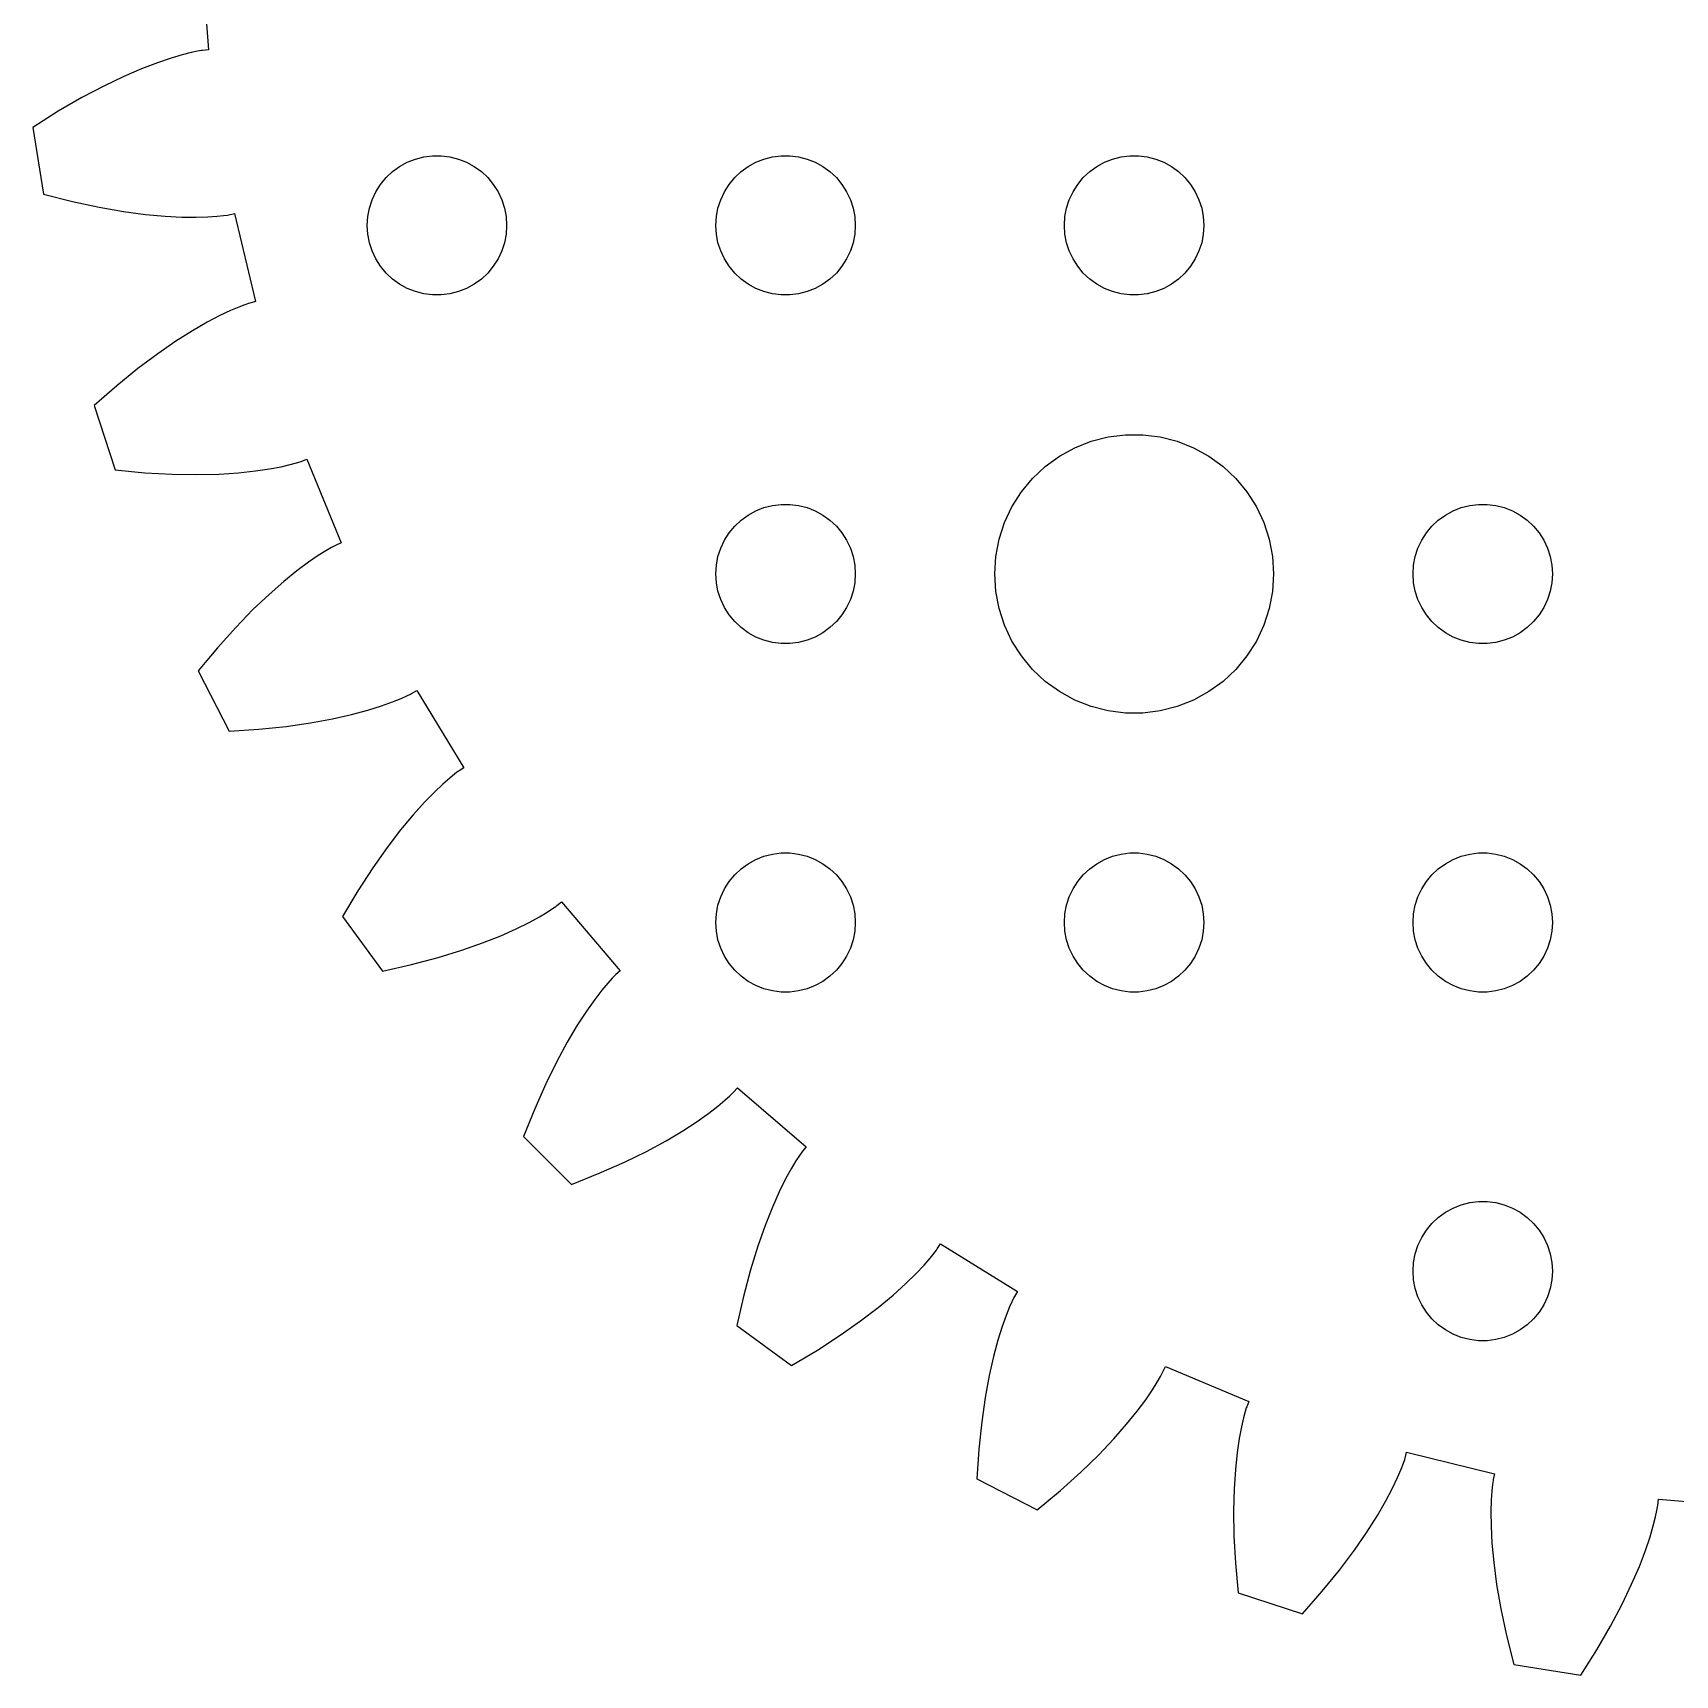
# Model space of a CAD drawing. Header units: metres. Extents: x -39 to 39, y 71 to 259.
# Drawn here: x -38.69 to -3.36, y 181.31 to 216.64 of the extents above; entities that cross this region are included whole.
import ezdxf

# ---------------------------------------------------------------- set-up
doc = ezdxf.new("R2010")
doc.units = ezdxf.units.M

msp = doc.modelspace()

# ---------------------------------------------------------------- linework, layer by layer
for p, q in [((-35.063, 218.216), (-34.9168, 216.276)), ((-35.0676, 216.26), (-35.1505, 216.246)), ((-35.0398, 216.263), (-35.0676, 216.26)), ((-34.9168, 216.276), (-35.0398, 216.263)), ((-36.0118, 215.999), (-36.352, 215.868)), ((-35.7198, 216.098), (-36.0118, 215.999)), ((-35.4778, 216.169), (-35.7198, 216.098)), ((-35.2876, 216.217), (-35.4778, 216.169)), ((-35.1505, 216.246), (-35.2876, 216.217)), ((-36.7382, 215.702), (-37.1682, 215.497)), ((-36.352, 215.868), (-36.7382, 215.702)), ((-37.6391, 215.249), (-38.1483, 214.953)), ((-37.1682, 215.497), (-37.6391, 215.249)), ((-38.1483, 214.953), (-38.6926, 214.608)), ((-38.6926, 214.608), (-38.465, 213.171)), ((-30.8037, 213.766), (-30.6387, 213.857)), ((-30.6387, 213.857), (-30.4635, 213.927)), ((-30.4635, 213.927), (-30.2811, 213.973)), ((-30.2811, 213.973), (-30.0942, 213.997)), ((-30.0942, 213.997), (-29.9058, 213.997)), ((-29.9058, 213.997), (-29.7189, 213.973)), ((-29.7189, 213.973), (-29.5365, 213.927)), ((-29.5365, 213.927), (-29.3613, 213.857)), ((-29.3613, 213.857), (-29.1963, 213.766)), ((-23.3037, 213.766), (-23.1387, 213.857)), ((-23.1387, 213.857), (-22.9635, 213.927)), ((-22.9635, 213.927), (-22.7811, 213.973)), ((-22.7811, 213.973), (-22.5942, 213.997)), ((-22.5942, 213.997), (-22.4058, 213.997)), ((-22.4058, 213.997), (-22.2189, 213.973)), ((-22.2189, 213.973), (-22.0365, 213.927)), ((-22.0365, 213.927), (-21.8613, 213.857)), ((-21.8613, 213.857), (-21.6963, 213.766)), ((-15.8037, 213.766), (-15.6387, 213.857)), ((-15.6387, 213.857), (-15.4635, 213.927)), ((-15.4635, 213.927), (-15.2811, 213.973)), ((-15.2811, 213.973), (-15.0942, 213.997)), ((-15.0942, 213.997), (-14.9058, 213.997)), ((-14.9058, 213.997), (-14.7189, 213.973)), ((-14.7189, 213.973), (-14.5365, 213.927)), ((-14.5365, 213.927), (-14.3613, 213.857)), ((-14.3613, 213.857), (-14.1963, 213.766)), ((-31.2135, 213.382), (-31.0934, 213.527)), ((-31.0934, 213.527), (-30.9561, 213.656)), ((-30.9561, 213.656), (-30.8037, 213.766)), ((-29.1963, 213.766), (-29.0439, 213.656)), ((-29.0439, 213.656), (-28.9065, 213.527)), ((-28.9065, 213.527), (-28.7865, 213.382)), ((-23.7135, 213.382), (-23.5934, 213.527)), ((-23.5934, 213.527), (-23.4561, 213.656)), ((-23.4561, 213.656), (-23.3037, 213.766)), ((-21.6963, 213.766), (-21.5439, 213.656)), ((-21.5439, 213.656), (-21.4065, 213.527)), ((-21.4065, 213.527), (-21.2865, 213.382)), ((-16.2135, 213.382), (-16.0934, 213.527)), ((-16.0934, 213.527), (-15.9561, 213.656)), ((-15.9561, 213.656), (-15.8037, 213.766)), ((-14.1963, 213.766), (-14.0439, 213.656)), ((-14.0439, 213.656), (-13.9065, 213.527)), ((-13.9065, 213.527), (-13.7865, 213.382)), ((-38.465, 213.171), (-37.8407, 213.011)), ((-31.3947, 213.052), (-31.3145, 213.223)), ((-31.3145, 213.223), (-31.2135, 213.382)), ((-28.7865, 213.382), (-28.6855, 213.223)), ((-28.6855, 213.223), (-28.6053, 213.052)), ((-23.8947, 213.052), (-23.8145, 213.223)), ((-23.8145, 213.223), (-23.7135, 213.382)), ((-21.2865, 213.382), (-21.1855, 213.223)), ((-21.1855, 213.223), (-21.1053, 213.052)), ((-16.3947, 213.052), (-16.3145, 213.223)), ((-16.3145, 213.223), (-16.2135, 213.382)), ((-13.7865, 213.382), (-13.6855, 213.223)), ((-13.6855, 213.223), (-13.6053, 213.052)), ((-37.8407, 213.011), (-37.2652, 212.888)), ((-37.2652, 212.888), (-36.7405, 212.797)), ((-36.7405, 212.797), (-36.2682, 212.735)), ((-36.2682, 212.735), (-35.8496, 212.696)), ((-34.5903, 212.709), (-34.5071, 212.721)), ((-34.5071, 212.721), (-34.4795, 212.726)), ((-34.4795, 212.726), (-34.3522, 212.753)), ((-34.3522, 212.753), (-33.9045, 210.86)), ((-31.4882, 212.688), (-31.4529, 212.873)), ((-31.4529, 212.873), (-31.3947, 213.052)), ((-28.6053, 213.052), (-28.5471, 212.873)), ((-28.5471, 212.873), (-28.5118, 212.688)), ((-23.9882, 212.688), (-23.9529, 212.873)), ((-23.9529, 212.873), (-23.8947, 213.052)), ((-21.1053, 213.052), (-21.0471, 212.873)), ((-21.0471, 212.873), (-21.0118, 212.688)), ((-16.4882, 212.688), (-16.4529, 212.873)), ((-16.4529, 212.873), (-16.3947, 213.052)), ((-13.6053, 213.052), (-13.5471, 212.873)), ((-13.5471, 212.873), (-13.5118, 212.688)), ((-35.8496, 212.696), (-35.4857, 212.677)), ((-35.4857, 212.677), (-35.1774, 212.673)), ((-35.1774, 212.673), (-34.9253, 212.68)), ((-34.9253, 212.68), (-34.7296, 212.694)), ((-34.7296, 212.694), (-34.5903, 212.709)), ((-31.5, 212.5), (-31.4882, 212.688)), ((-31.4882, 212.312), (-31.5, 212.5)), ((-28.5118, 212.688), (-28.5, 212.5)), ((-28.5, 212.5), (-28.5118, 212.312)), ((-24, 212.5), (-23.9882, 212.688)), ((-23.9882, 212.312), (-24, 212.5)), ((-21.0118, 212.688), (-21, 212.5)), ((-21, 212.5), (-21.0118, 212.312)), ((-16.5, 212.5), (-16.4882, 212.688)), ((-16.4882, 212.312), (-16.5, 212.5)), ((-13.5118, 212.688), (-13.5, 212.5)), ((-13.5, 212.5), (-13.5118, 212.312)), ((-31.4529, 212.127), (-31.4882, 212.312)), ((-31.3947, 211.948), (-31.4529, 212.127)), ((-28.5471, 212.127), (-28.6053, 211.948)), ((-28.5118, 212.312), (-28.5471, 212.127)), ((-23.9529, 212.127), (-23.9882, 212.312)), ((-23.8947, 211.948), (-23.9529, 212.127)), ((-21.0471, 212.127), (-21.1053, 211.948)), ((-21.0118, 212.312), (-21.0471, 212.127)), ((-16.4529, 212.127), (-16.4882, 212.312)), ((-16.3947, 211.948), (-16.4529, 212.127)), ((-13.5471, 212.127), (-13.6053, 211.948)), ((-13.5118, 212.312), (-13.5471, 212.127)), ((-31.3145, 211.777), (-31.3947, 211.948)), ((-31.2135, 211.618), (-31.3145, 211.777)), ((-28.6855, 211.777), (-28.7865, 211.618)), ((-28.6053, 211.948), (-28.6855, 211.777)), ((-23.8145, 211.777), (-23.8947, 211.948)), ((-23.7135, 211.618), (-23.8145, 211.777)), ((-21.1855, 211.777), (-21.2865, 211.618)), ((-21.1053, 211.948), (-21.1855, 211.777)), ((-16.3145, 211.777), (-16.3947, 211.948)), ((-16.2135, 211.618), (-16.3145, 211.777)), ((-13.6855, 211.777), (-13.7865, 211.618)), ((-13.6053, 211.948), (-13.6855, 211.777)), ((-31.0934, 211.473), (-31.2135, 211.618)), ((-30.9561, 211.344), (-31.0934, 211.473)), ((-30.8037, 211.234), (-30.9561, 211.344)), ((-29.0439, 211.344), (-29.1963, 211.234)), ((-28.9065, 211.473), (-29.0439, 211.344)), ((-28.7865, 211.618), (-28.9065, 211.473)), ((-23.5934, 211.473), (-23.7135, 211.618)), ((-23.4561, 211.344), (-23.5934, 211.473)), ((-23.3037, 211.234), (-23.4561, 211.344)), ((-21.5439, 211.344), (-21.6963, 211.234)), ((-21.4065, 211.473), (-21.5439, 211.344)), ((-21.2865, 211.618), (-21.4065, 211.473)), ((-16.0934, 211.473), (-16.2135, 211.618)), ((-15.9561, 211.344), (-16.0934, 211.473)), ((-15.8037, 211.234), (-15.9561, 211.344)), ((-14.0439, 211.344), (-14.1963, 211.234)), ((-13.9065, 211.473), (-14.0439, 211.344)), ((-13.7865, 211.618), (-13.9065, 211.473)), ((-30.6387, 211.143), (-30.8037, 211.234)), ((-30.4635, 211.073), (-30.6387, 211.143)), ((-30.2811, 211.027), (-30.4635, 211.073)), ((-30.0942, 211.003), (-30.2811, 211.027)), ((-29.9058, 211.003), (-30.0942, 211.003)), ((-29.7189, 211.027), (-29.9058, 211.003)), ((-29.5365, 211.073), (-29.7189, 211.027)), ((-29.3613, 211.143), (-29.5365, 211.073)), ((-29.1963, 211.234), (-29.3613, 211.143)), ((-23.1387, 211.143), (-23.3037, 211.234)), ((-22.9635, 211.073), (-23.1387, 211.143)), ((-22.7811, 211.027), (-22.9635, 211.073)), ((-22.5942, 211.003), (-22.7811, 211.027)), ((-22.4058, 211.003), (-22.5942, 211.003)), ((-22.2189, 211.027), (-22.4058, 211.003)), ((-22.0365, 211.073), (-22.2189, 211.027)), ((-21.8613, 211.143), (-22.0365, 211.073)), ((-21.6963, 211.234), (-21.8613, 211.143)), ((-15.6387, 211.143), (-15.8037, 211.234)), ((-15.4635, 211.073), (-15.6387, 211.143)), ((-15.2811, 211.027), (-15.4635, 211.073)), ((-15.0942, 211.003), (-15.2811, 211.027)), ((-14.9058, 211.003), (-15.0942, 211.003)), ((-14.7189, 211.027), (-14.9058, 211.003)), ((-14.5365, 211.073), (-14.7189, 211.027)), ((-14.3613, 211.143), (-14.5365, 211.073)), ((-14.1963, 211.234), (-14.3613, 211.143)), ((-34.4417, 210.666), (-34.6695, 210.558)), ((-34.2613, 210.743), (-34.4417, 210.666)), ((-34.1304, 210.793), (-34.2613, 210.743)), ((-34.0507, 210.82), (-34.1304, 210.793)), ((-34.0238, 210.828), (-34.0507, 210.82)), ((-33.9045, 210.86), (-34.0238, 210.828)), ((-34.9425, 210.415), (-35.2581, 210.232)), ((-34.6695, 210.558), (-34.9425, 210.415)), ((-35.6136, 210.008), (-36.0061, 209.738)), ((-35.2581, 210.232), (-35.6136, 210.008)), ((-36.0061, 209.738), (-36.4324, 209.419)), ((-36.4324, 209.419), (-36.8892, 209.048)), ((-36.8892, 209.048), (-37.3728, 208.622)), ((-37.3728, 208.622), (-36.9232, 207.238)), ((-16.2773, 207.714), (-15.927, 207.853)), ((-15.927, 207.853), (-15.5621, 207.947)), ((-15.5621, 207.947), (-15.1884, 207.994)), ((-15.1884, 207.994), (-14.8116, 207.994)), ((-14.8116, 207.994), (-14.4379, 207.947)), ((-14.4379, 207.947), (-14.0729, 207.853)), ((-14.0729, 207.853), (-13.7227, 207.714)), ((-32.9435, 207.412), (-32.9171, 207.422)), ((-32.9171, 207.422), (-32.7955, 207.468)), ((-32.7955, 207.468), (-32.0573, 205.669)), ((-16.9123, 207.312), (-16.6075, 207.533)), ((-16.6075, 207.533), (-16.2773, 207.714)), ((-13.7227, 207.714), (-13.3925, 207.533)), ((-13.3925, 207.533), (-13.0877, 207.312)), ((-36.9232, 207.238), (-36.2815, 207.178)), ((-36.2815, 207.178), (-35.6938, 207.146)), ((-35.6938, 207.146), (-35.1614, 207.138)), ((-35.1614, 207.138), (-34.6851, 207.15)), ((-34.6851, 207.15), (-34.2656, 207.178)), ((-34.2656, 207.178), (-33.9033, 207.216)), ((-33.9033, 207.216), (-33.5982, 207.261)), ((-33.5982, 207.261), (-33.3503, 207.307)), ((-33.3503, 207.307), (-33.159, 207.351)), ((-33.159, 207.351), (-33.0238, 207.387)), ((-33.0238, 207.387), (-32.9435, 207.412)), ((-17.1869, 207.054), (-16.9123, 207.312)), ((-13.0877, 207.312), (-12.8131, 207.054)), ((-17.6289, 206.445), (-17.427, 206.763)), ((-17.427, 206.763), (-17.1869, 207.054)), ((-12.8131, 207.054), (-12.5729, 206.763)), ((-12.5729, 206.763), (-12.3711, 206.445)), ((-23.3037, 206.266), (-23.1387, 206.357)), ((-23.1387, 206.357), (-22.9635, 206.427)), ((-22.9635, 206.427), (-22.7811, 206.473)), ((-22.7811, 206.473), (-22.5942, 206.497)), ((-22.5942, 206.497), (-22.4058, 206.497)), ((-22.4058, 206.497), (-22.2189, 206.473)), ((-22.2189, 206.473), (-22.0365, 206.427)), ((-22.0365, 206.427), (-21.8613, 206.357)), ((-21.8613, 206.357), (-21.6963, 206.266)), ((-17.7893, 206.104), (-17.6289, 206.445)), ((-12.3711, 206.445), (-12.2107, 206.104)), ((-8.30373, 206.266), (-8.13866, 206.357)), ((-8.13866, 206.357), (-7.96352, 206.427)), ((-7.96352, 206.427), (-7.78107, 206.473)), ((-7.78107, 206.473), (-7.59418, 206.497)), ((-7.59418, 206.497), (-7.40581, 206.497)), ((-7.40581, 206.497), (-7.21892, 206.473)), ((-7.21892, 206.473), (-7.03647, 206.427)), ((-7.03647, 206.427), (-6.86133, 206.357)), ((-6.86133, 206.357), (-6.69626, 206.266)), ((-23.7135, 205.882), (-23.5934, 206.027)), ((-23.5934, 206.027), (-23.4561, 206.156)), ((-23.4561, 206.156), (-23.3037, 206.266)), ((-21.6963, 206.266), (-21.5439, 206.156)), ((-21.5439, 206.156), (-21.4065, 206.027)), ((-21.4065, 206.027), (-21.2865, 205.882)), ((-17.9057, 205.746), (-17.7893, 206.104)), ((-12.2107, 206.104), (-12.0942, 205.746)), ((-8.71352, 205.882), (-8.59344, 206.027)), ((-8.59344, 206.027), (-8.45613, 206.156)), ((-8.45613, 206.156), (-8.30373, 206.266)), ((-6.69626, 206.266), (-6.54385, 206.156)), ((-6.54385, 206.156), (-6.40654, 206.027)), ((-6.40654, 206.027), (-6.28647, 205.882)), ((-32.0573, 205.669), (-32.1701, 205.618)), ((-23.8947, 205.552), (-23.8145, 205.723)), ((-23.8145, 205.723), (-23.7135, 205.882)), ((-21.2865, 205.882), (-21.1855, 205.723)), ((-21.1855, 205.723), (-21.1053, 205.552)), ((-17.9763, 205.376), (-17.9057, 205.746)), ((-12.0942, 205.746), (-12.0237, 205.376)), ((-8.89465, 205.552), (-8.81445, 205.723)), ((-8.81445, 205.723), (-8.71352, 205.882)), ((-6.28647, 205.882), (-6.18553, 205.723)), ((-6.18553, 205.723), (-6.10533, 205.552)), ((-32.5575, 205.393), (-32.7656, 205.251)), ((-32.3914, 205.497), (-32.5575, 205.393)), ((-32.2699, 205.567), (-32.3914, 205.497)), ((-32.1954, 205.606), (-32.2699, 205.567)), ((-32.1701, 205.618), (-32.1954, 205.606)), ((-23.9882, 205.188), (-23.9529, 205.373)), ((-23.9529, 205.373), (-23.8947, 205.552)), ((-21.1053, 205.552), (-21.0471, 205.373)), ((-21.0471, 205.373), (-21.0118, 205.188)), ((-18, 205), (-17.9763, 205.376)), ((-12.0237, 205.376), (-12, 205)), ((-8.98816, 205.188), (-8.95287, 205.373)), ((-8.95287, 205.373), (-8.89465, 205.552)), ((-6.10533, 205.552), (-6.04712, 205.373)), ((-6.04712, 205.373), (-6.01183, 205.188)), ((-33.0128, 205.066), (-33.2961, 204.837)), ((-32.7656, 205.251), (-33.0128, 205.066)), ((-24, 205), (-23.9882, 205.188)), ((-23.9882, 204.812), (-24, 205)), ((-21.0118, 205.188), (-21, 205)), ((-21, 205), (-21.0118, 204.812)), ((-17.9763, 204.624), (-18, 205)), ((-12, 205), (-12.0237, 204.624)), ((-9, 205), (-8.98816, 205.188)), ((-8.98816, 204.812), (-9, 205)), ((-6.01183, 205.188), (-6, 205)), ((-6, 205), (-6.01183, 204.812)), ((-33.2961, 204.837), (-33.6121, 204.56)), ((-23.9529, 204.627), (-23.9882, 204.812)), ((-23.8947, 204.448), (-23.9529, 204.627)), ((-21.0471, 204.627), (-21.1053, 204.448)), ((-21.0118, 204.812), (-21.0471, 204.627)), ((-17.9057, 204.254), (-17.9763, 204.624)), ((-12.0237, 204.624), (-12.0942, 204.254)), ((-8.95287, 204.627), (-8.98816, 204.812)), ((-8.89465, 204.448), (-8.95287, 204.627)), ((-6.04712, 204.627), (-6.10533, 204.448)), ((-6.01183, 204.812), (-6.04712, 204.627)), ((-33.6121, 204.56), (-33.9575, 204.232)), ((-23.8145, 204.277), (-23.8947, 204.448)), ((-23.7135, 204.118), (-23.8145, 204.277)), ((-21.1855, 204.277), (-21.2865, 204.118)), ((-21.1053, 204.448), (-21.1855, 204.277)), ((-17.7893, 203.896), (-17.9057, 204.254)), ((-12.0942, 204.254), (-12.2107, 203.896)), ((-8.81445, 204.277), (-8.89465, 204.448)), ((-8.71352, 204.118), (-8.81445, 204.277)), ((-6.18553, 204.277), (-6.28647, 204.118)), ((-6.10533, 204.448), (-6.18553, 204.277)), ((-33.9575, 204.232), (-34.3286, 203.85)), ((-23.5934, 203.973), (-23.7135, 204.118)), ((-23.4561, 203.844), (-23.5934, 203.973)), ((-21.4065, 203.973), (-21.5439, 203.844)), ((-21.2865, 204.118), (-21.4065, 203.973)), ((-17.6289, 203.555), (-17.7893, 203.896)), ((-12.2107, 203.896), (-12.3711, 203.555)), ((-8.59344, 203.973), (-8.71352, 204.118)), ((-8.45613, 203.844), (-8.59344, 203.973)), ((-6.40654, 203.973), (-6.54385, 203.844)), ((-6.28647, 204.118), (-6.40654, 203.973)), ((-34.3286, 203.85), (-34.7217, 203.412)), ((-23.3037, 203.734), (-23.4561, 203.844)), ((-23.1387, 203.643), (-23.3037, 203.734)), ((-22.9635, 203.573), (-23.1387, 203.643)), ((-22.7811, 203.527), (-22.9635, 203.573)), ((-22.5942, 203.503), (-22.7811, 203.527)), ((-22.2189, 203.527), (-22.4058, 203.503)), ((-22.0365, 203.573), (-22.2189, 203.527)), ((-21.8613, 203.643), (-22.0365, 203.573)), ((-21.6963, 203.734), (-21.8613, 203.643)), ((-21.5439, 203.844), (-21.6963, 203.734)), ((-17.427, 203.237), (-17.6289, 203.555)), ((-12.3711, 203.555), (-12.5729, 203.237)), ((-8.30373, 203.734), (-8.45613, 203.844)), ((-8.13866, 203.643), (-8.30373, 203.734)), ((-7.96352, 203.573), (-8.13866, 203.643)), ((-7.78107, 203.527), (-7.96352, 203.573)), ((-7.59418, 203.503), (-7.78107, 203.527)), ((-7.21892, 203.527), (-7.40581, 203.503)), ((-7.03647, 203.573), (-7.21892, 203.527)), ((-6.86133, 203.643), (-7.03647, 203.573)), ((-6.69626, 203.734), (-6.86133, 203.643)), ((-6.54385, 203.844), (-6.69626, 203.734)), ((-34.7217, 203.412), (-35.1327, 202.915)), ((-22.4058, 203.503), (-22.5942, 203.503)), ((-17.1869, 202.946), (-17.427, 203.237)), ((-12.5729, 203.237), (-12.8131, 202.946)), ((-7.40581, 203.503), (-7.59418, 203.503)), ((-35.1327, 202.915), (-34.4722, 201.619)), ((-16.9123, 202.688), (-17.1869, 202.946)), ((-12.8131, 202.946), (-13.0877, 202.688)), ((-30.5441, 202.427), (-30.4313, 202.492)), ((-30.4313, 202.492), (-29.4207, 200.83)), ((-16.6075, 202.467), (-16.9123, 202.688)), ((-16.2773, 202.286), (-16.6075, 202.467)), ((-13.3925, 202.467), (-13.7227, 202.286)), ((-13.0877, 202.688), (-13.3925, 202.467)), ((-31.4861, 202.07), (-31.1917, 202.162)), ((-31.1917, 202.162), (-30.9541, 202.246)), ((-30.9541, 202.246), (-30.772, 202.319)), ((-30.772, 202.319), (-30.6441, 202.377)), ((-30.6441, 202.377), (-30.5688, 202.414)), ((-30.5688, 202.414), (-30.5441, 202.427)), ((-15.927, 202.147), (-16.2773, 202.286)), ((-15.5621, 202.053), (-15.927, 202.147)), ((-14.0729, 202.147), (-14.4379, 202.053)), ((-13.7227, 202.286), (-14.0729, 202.147)), ((-33.2435, 201.72), (-32.7164, 201.796)), ((-32.7164, 201.796), (-32.2479, 201.883)), ((-32.2479, 201.883), (-31.8379, 201.975)), ((-31.8379, 201.975), (-31.4861, 202.07)), ((-15.1884, 202.006), (-15.5621, 202.053)), ((-14.8116, 202.006), (-15.1884, 202.006)), ((-14.4379, 202.053), (-14.8116, 202.006)), ((-34.4722, 201.619), (-33.8289, 201.66)), ((-33.8289, 201.66), (-33.2435, 201.72)), ((-29.5473, 200.747), (-29.6148, 200.697)), ((-29.5243, 200.763), (-29.5473, 200.747)), ((-29.4207, 200.83), (-29.5243, 200.763)), ((-29.8716, 200.48), (-30.0549, 200.306)), ((-29.7239, 200.609), (-29.8716, 200.48)), ((-29.6148, 200.697), (-29.7239, 200.609)), ((-30.2702, 200.086), (-30.5141, 199.815)), ((-30.0549, 200.306), (-30.2702, 200.086)), ((-30.5141, 199.815), (-30.7829, 199.492)), ((-30.7829, 199.492), (-31.0728, 199.114)), ((-31.0728, 199.114), (-31.3796, 198.679)), ((-22.9635, 198.927), (-22.7811, 198.973)), ((-22.7811, 198.973), (-22.5942, 198.997)), ((-22.5942, 198.997), (-22.4058, 198.997)), ((-22.4058, 198.997), (-22.2189, 198.973)), ((-22.2189, 198.973), (-22.0365, 198.927)), ((-15.4635, 198.927), (-15.2811, 198.973)), ((-15.2811, 198.973), (-15.0942, 198.997)), ((-15.0942, 198.997), (-14.9058, 198.997)), ((-14.9058, 198.997), (-14.7189, 198.973)), ((-14.7189, 198.973), (-14.5365, 198.927)), ((-7.96352, 198.927), (-7.78107, 198.973)), ((-7.78107, 198.973), (-7.59418, 198.997)), ((-7.59418, 198.997), (-7.40581, 198.997)), ((-7.40581, 198.997), (-7.21892, 198.973)), ((-7.21892, 198.973), (-7.03647, 198.927)), ((-31.3796, 198.679), (-31.6993, 198.184)), ((-23.5934, 198.527), (-23.4561, 198.656)), ((-23.4561, 198.656), (-23.3037, 198.766)), ((-23.3037, 198.766), (-23.1387, 198.857)), ((-23.1387, 198.857), (-22.9635, 198.927)), ((-22.0365, 198.927), (-21.8613, 198.857)), ((-21.8613, 198.857), (-21.6963, 198.766)), ((-21.6963, 198.766), (-21.5439, 198.656)), ((-21.5439, 198.656), (-21.4065, 198.527)), ((-16.0934, 198.527), (-15.9561, 198.656)), ((-15.9561, 198.656), (-15.8037, 198.766)), ((-15.8037, 198.766), (-15.6387, 198.857)), ((-15.6387, 198.857), (-15.4635, 198.927)), ((-14.5365, 198.927), (-14.3613, 198.857)), ((-14.3613, 198.857), (-14.1963, 198.766)), ((-14.1963, 198.766), (-14.0439, 198.656)), ((-14.0439, 198.656), (-13.9065, 198.527)), ((-8.59344, 198.527), (-8.45613, 198.656)), ((-8.45613, 198.656), (-8.30373, 198.766)), ((-8.30373, 198.766), (-8.13866, 198.857)), ((-8.13866, 198.857), (-7.96352, 198.927)), ((-7.03647, 198.927), (-6.86133, 198.857)), ((-6.86133, 198.857), (-6.69626, 198.766)), ((-6.69626, 198.766), (-6.54385, 198.656)), ((-6.54385, 198.656), (-6.40654, 198.527)), ((-23.8145, 198.223), (-23.7135, 198.382)), ((-23.7135, 198.382), (-23.5934, 198.527)), ((-21.4065, 198.527), (-21.2865, 198.382)), ((-21.2865, 198.382), (-21.1855, 198.223)), ((-16.3145, 198.223), (-16.2135, 198.382)), ((-16.2135, 198.382), (-16.0934, 198.527)), ((-13.9065, 198.527), (-13.7865, 198.382)), ((-13.7865, 198.382), (-13.6855, 198.223)), ((-8.81445, 198.223), (-8.71352, 198.382)), ((-8.71352, 198.382), (-8.59344, 198.527)), ((-6.40654, 198.527), (-6.28647, 198.382)), ((-6.28647, 198.382), (-6.18553, 198.223)), ((-31.6993, 198.184), (-32.0275, 197.63)), ((-27.4191, 197.865), (-27.3178, 197.947)), ((-27.3178, 197.947), (-26.0597, 196.464)), ((-23.9529, 197.873), (-23.8947, 198.052)), ((-23.8947, 198.052), (-23.8145, 198.223)), ((-21.1855, 198.223), (-21.1053, 198.052)), ((-21.1053, 198.052), (-21.0471, 197.873)), ((-16.4529, 197.873), (-16.3947, 198.052)), ((-16.3947, 198.052), (-16.3145, 198.223)), ((-13.6855, 198.223), (-13.6053, 198.052)), ((-13.6053, 198.052), (-13.5471, 197.873)), ((-8.95287, 197.873), (-8.89465, 198.052)), ((-8.89465, 198.052), (-8.81445, 198.223)), ((-6.18553, 198.223), (-6.10533, 198.052)), ((-6.10533, 198.052), (-6.04712, 197.873)), ((-32.0275, 197.63), (-31.1724, 196.453)), ((-28.0172, 197.502), (-27.7957, 197.622)), ((-27.7957, 197.622), (-27.6273, 197.723)), ((-27.6273, 197.723), (-27.5099, 197.8)), ((-27.5099, 197.8), (-27.4413, 197.848)), ((-27.4413, 197.848), (-27.4191, 197.865)), ((-24, 197.5), (-23.9882, 197.688)), ((-23.9882, 197.688), (-23.9529, 197.873)), ((-21.0471, 197.873), (-21.0118, 197.688)), ((-21.0118, 197.688), (-21, 197.5)), ((-16.5, 197.5), (-16.4882, 197.688)), ((-16.4882, 197.688), (-16.4529, 197.873)), ((-13.5471, 197.873), (-13.5118, 197.688)), ((-13.5118, 197.688), (-13.5, 197.5)), ((-9, 197.5), (-8.98816, 197.688)), ((-8.98816, 197.688), (-8.95287, 197.873)), ((-6.04712, 197.873), (-6.01183, 197.688)), ((-6.01183, 197.688), (-6, 197.5)), ((-29.0167, 197.061), (-28.6263, 197.217)), ((-28.6263, 197.217), (-28.2935, 197.365)), ((-28.2935, 197.365), (-28.0172, 197.502)), ((-23.9882, 197.312), (-24, 197.5)), ((-23.9529, 197.127), (-23.9882, 197.312)), ((-21.0118, 197.312), (-21.0471, 197.127)), ((-21, 197.5), (-21.0118, 197.312)), ((-16.4882, 197.312), (-16.5, 197.5)), ((-16.4529, 197.127), (-16.4882, 197.312)), ((-13.5118, 197.312), (-13.5471, 197.127)), ((-13.5, 197.5), (-13.5118, 197.312)), ((-8.98816, 197.312), (-9, 197.5)), ((-8.95287, 197.127), (-8.98816, 197.312)), ((-6.01183, 197.312), (-6.04712, 197.127)), ((-6, 197.5), (-6.01183, 197.312)), ((-29.9747, 196.745), (-29.4659, 196.902)), ((-29.4659, 196.902), (-29.0167, 197.061)), ((-23.8947, 196.948), (-23.9529, 197.127)), ((-23.8145, 196.777), (-23.8947, 196.948)), ((-21.1053, 196.948), (-21.1855, 196.777)), ((-21.0471, 197.127), (-21.1053, 196.948)), ((-16.3947, 196.948), (-16.4529, 197.127)), ((-16.3145, 196.777), (-16.3947, 196.948)), ((-13.6053, 196.948), (-13.6855, 196.777)), ((-13.5471, 197.127), (-13.6053, 196.948)), ((-8.89465, 196.948), (-8.95287, 197.127)), ((-8.81445, 196.777), (-8.89465, 196.948)), ((-6.10533, 196.948), (-6.18553, 196.777)), ((-6.04712, 197.127), (-6.10533, 196.948)), ((-31.1724, 196.453), (-30.5434, 196.594)), ((-30.5434, 196.594), (-29.9747, 196.745)), ((-26.0597, 196.464), (-26.1514, 196.381)), ((-23.7135, 196.618), (-23.8145, 196.777)), ((-23.5934, 196.473), (-23.7135, 196.618)), ((-23.4561, 196.344), (-23.5934, 196.473)), ((-21.4065, 196.473), (-21.5439, 196.344)), ((-21.2865, 196.618), (-21.4065, 196.473)), ((-21.1855, 196.777), (-21.2865, 196.618)), ((-16.2135, 196.618), (-16.3145, 196.777)), ((-16.0934, 196.473), (-16.2135, 196.618)), ((-15.9561, 196.344), (-16.0934, 196.473)), ((-13.9065, 196.473), (-14.0439, 196.344)), ((-13.7865, 196.618), (-13.9065, 196.473)), ((-13.6855, 196.777), (-13.7865, 196.618)), ((-8.71352, 196.618), (-8.81445, 196.777)), ((-8.59344, 196.473), (-8.71352, 196.618)), ((-8.45613, 196.344), (-8.59344, 196.473)), ((-6.40654, 196.473), (-6.54385, 196.344)), ((-6.28647, 196.618), (-6.40654, 196.473)), ((-6.18553, 196.777), (-6.28647, 196.618)), ((-26.3245, 196.198), (-26.4502, 196.047)), ((-26.2305, 196.302), (-26.3245, 196.198)), ((-26.1717, 196.362), (-26.2305, 196.302)), ((-26.1514, 196.381), (-26.1717, 196.362)), ((-23.3037, 196.234), (-23.4561, 196.344)), ((-23.1387, 196.143), (-23.3037, 196.234)), ((-22.9635, 196.073), (-23.1387, 196.143)), ((-21.8613, 196.143), (-22.0365, 196.073)), ((-21.6963, 196.234), (-21.8613, 196.143)), ((-21.5439, 196.344), (-21.6963, 196.234)), ((-15.8037, 196.234), (-15.9561, 196.344)), ((-15.6387, 196.143), (-15.8037, 196.234)), ((-15.4635, 196.073), (-15.6387, 196.143)), ((-14.3613, 196.143), (-14.5365, 196.073)), ((-14.1963, 196.234), (-14.3613, 196.143)), ((-14.0439, 196.344), (-14.1963, 196.234)), ((-8.30373, 196.234), (-8.45613, 196.344)), ((-8.13866, 196.143), (-8.30373, 196.234)), ((-7.96352, 196.073), (-8.13866, 196.143)), ((-6.86133, 196.143), (-7.03647, 196.073)), ((-6.69626, 196.234), (-6.86133, 196.143)), ((-6.54385, 196.344), (-6.69626, 196.234)), ((-26.6041, 195.847), (-26.7823, 195.596)), ((-26.4502, 196.047), (-26.6041, 195.847)), ((-22.7811, 196.027), (-22.9635, 196.073)), ((-22.5942, 196.003), (-22.7811, 196.027)), ((-22.4058, 196.003), (-22.5942, 196.003)), ((-22.2189, 196.027), (-22.4058, 196.003)), ((-22.0365, 196.073), (-22.2189, 196.027)), ((-15.2811, 196.027), (-15.4635, 196.073)), ((-15.0942, 196.003), (-15.2811, 196.027)), ((-14.9058, 196.003), (-15.0942, 196.003)), ((-14.7189, 196.027), (-14.9058, 196.003)), ((-14.5365, 196.073), (-14.7189, 196.027)), ((-7.78107, 196.027), (-7.96352, 196.073)), ((-7.59418, 196.003), (-7.78107, 196.027)), ((-7.40581, 196.003), (-7.59418, 196.003)), ((-7.21892, 196.027), (-7.40581, 196.003)), ((-7.03647, 196.073), (-7.21892, 196.027)), ((-26.7823, 195.596), (-26.9809, 195.29)), ((-26.9809, 195.29), (-27.1958, 194.929)), ((-27.1958, 194.929), (-27.4229, 194.51)), ((-27.4229, 194.51), (-27.6578, 194.032)), ((-27.6578, 194.032), (-27.8963, 193.494)), ((-23.9529, 193.55), (-23.8023, 193.676)), ((-23.8023, 193.676), (-23.6983, 193.77)), ((-23.6983, 193.77), (-23.6382, 193.828)), ((-23.6382, 193.828), (-23.6189, 193.849)), ((-23.6189, 193.849), (-23.5317, 193.945)), ((-23.5317, 193.945), (-22.057, 192.677)), ((-27.8963, 193.494), (-28.1337, 192.895)), ((-24.4043, 193.218), (-24.1527, 193.396)), ((-24.1527, 193.396), (-23.9529, 193.55)), ((-25.071, 192.804), (-24.7098, 193.019)), ((-24.7098, 193.019), (-24.4043, 193.218)), ((-28.1337, 192.895), (-27.105, 191.866)), ((-25.9677, 192.342), (-25.4899, 192.577)), ((-25.4899, 192.577), (-25.071, 192.804)), ((-22.1346, 192.581), (-22.1517, 192.559)), ((-22.057, 192.677), (-22.1346, 192.581)), ((-26.5058, 192.104), (-25.9677, 192.342)), ((-22.2769, 192.373), (-22.3775, 192.204)), ((-22.2003, 192.49), (-22.2769, 192.373)), ((-22.1517, 192.559), (-22.2003, 192.49)), ((-27.105, 191.866), (-26.5058, 192.104)), ((-22.4982, 191.983), (-22.6349, 191.706)), ((-22.3775, 192.204), (-22.4982, 191.983)), ((-22.6349, 191.706), (-22.7832, 191.374)), ((-22.7832, 191.374), (-22.939, 190.983)), ((-8.45613, 191.156), (-8.30373, 191.266)), ((-8.30373, 191.266), (-8.13866, 191.357)), ((-8.13866, 191.357), (-7.96352, 191.427)), ((-7.96352, 191.427), (-7.78107, 191.473)), ((-7.78107, 191.473), (-7.59418, 191.497)), ((-7.59418, 191.497), (-7.40581, 191.497)), ((-7.40581, 191.497), (-7.21892, 191.473)), ((-7.21892, 191.473), (-7.03647, 191.427)), ((-7.03647, 191.427), (-6.86133, 191.357)), ((-6.86133, 191.357), (-6.69626, 191.266)), ((-6.69626, 191.266), (-6.54385, 191.156)), ((-22.939, 190.983), (-23.0978, 190.534)), ((-8.81445, 190.723), (-8.71352, 190.882)), ((-8.71352, 190.882), (-8.59344, 191.027)), ((-8.59344, 191.027), (-8.45613, 191.156)), ((-6.54385, 191.156), (-6.40654, 191.027)), ((-6.40654, 191.027), (-6.28647, 190.882)), ((-6.28647, 190.882), (-6.18553, 190.723)), ((-23.0978, 190.534), (-23.2551, 190.025)), ((-19.3032, 190.385), (-19.253, 190.453)), ((-19.253, 190.453), (-19.2371, 190.476)), ((-19.2371, 190.476), (-19.1661, 190.585)), ((-19.1661, 190.585), (-17.5112, 189.563)), ((-8.95287, 190.373), (-8.89465, 190.552)), ((-8.89465, 190.552), (-8.81445, 190.723)), ((-6.18553, 190.723), (-6.10533, 190.552)), ((-6.10533, 190.552), (-6.04712, 190.373)), ((-19.6936, 189.945), (-19.5202, 190.128)), ((-19.5202, 190.128), (-19.3912, 190.276)), ((-19.3912, 190.276), (-19.3032, 190.385)), ((-9, 190), (-8.98816, 190.188)), ((-8.98816, 190.188), (-8.95287, 190.373)), ((-6.04712, 190.373), (-6.01183, 190.188)), ((-6.01183, 190.188), (-6, 190)), ((-23.2551, 190.025), (-23.4064, 189.457)), ((-19.9142, 189.73), (-19.6936, 189.945)), ((-8.98816, 189.812), (-9, 190)), ((-8.95287, 189.627), (-8.98816, 189.812)), ((-6.01183, 189.812), (-6.04712, 189.627)), ((-6, 190), (-6.01183, 189.812)), ((-23.4064, 189.457), (-23.5472, 188.828)), ((-20.508, 189.217), (-20.1848, 189.486)), ((-20.1848, 189.486), (-19.9142, 189.73)), ((-17.5862, 189.431), (-17.6235, 189.356)), ((-17.5728, 189.456), (-17.5862, 189.431)), ((-17.5112, 189.563), (-17.5728, 189.456)), ((-8.89465, 189.448), (-8.95287, 189.627)), ((-8.81445, 189.277), (-8.89465, 189.448)), ((-6.10533, 189.448), (-6.18553, 189.277)), ((-6.04712, 189.627), (-6.10533, 189.448)), ((-20.8862, 188.927), (-20.508, 189.217)), ((-17.7538, 189.046), (-17.8384, 188.808)), ((-17.6808, 189.228), (-17.7538, 189.046)), ((-17.6235, 189.356), (-17.6808, 189.228)), ((-8.71352, 189.118), (-8.81445, 189.277)), ((-8.59344, 188.973), (-8.71352, 189.118)), ((-6.28647, 189.118), (-6.40654, 188.973)), ((-6.18553, 189.277), (-6.28647, 189.118)), ((-23.5472, 188.828), (-22.3703, 187.972)), ((-21.3214, 188.62), (-20.8862, 188.927)), ((-17.8384, 188.808), (-17.9301, 188.514)), ((-8.45613, 188.844), (-8.59344, 188.973)), ((-8.30373, 188.734), (-8.45613, 188.844)), ((-8.13866, 188.643), (-8.30373, 188.734)), ((-6.69626, 188.734), (-6.86133, 188.643)), ((-6.54385, 188.844), (-6.69626, 188.734)), ((-6.40654, 188.973), (-6.54385, 188.844)), ((-21.8155, 188.301), (-21.3214, 188.62)), ((-17.9301, 188.514), (-18.0246, 188.162)), ((-7.96352, 188.573), (-8.13866, 188.643)), ((-7.78107, 188.527), (-7.96352, 188.573)), ((-7.59418, 188.503), (-7.78107, 188.527)), ((-7.40581, 188.503), (-7.59418, 188.503)), ((-7.21892, 188.527), (-7.40581, 188.503)), ((-7.03647, 188.573), (-7.21892, 188.527)), ((-6.86133, 188.643), (-7.03647, 188.573)), ((-22.3703, 187.972), (-21.8155, 188.301)), ((-18.0246, 188.162), (-18.1174, 187.752)), ((-18.1174, 187.752), (-18.2039, 187.284)), ((-14.5026, 187.609), (-14.4328, 187.73)), ((-14.4328, 187.73), (-14.3938, 187.805)), ((-14.3938, 187.805), (-14.3817, 187.83)), ((-14.3817, 187.83), (-14.3286, 187.949)), ((-14.3286, 187.949), (-12.5342, 187.198)), ((-18.2039, 187.284), (-18.2797, 186.756)), ((-14.7495, 187.234), (-14.6069, 187.443)), ((-14.6069, 187.443), (-14.5026, 187.609)), ((-15.1628, 186.704), (-14.9337, 186.987)), ((-14.9337, 186.987), (-14.7495, 187.234)), ((-12.6127, 186.976), (-12.6493, 186.841)), ((-12.5876, 187.056), (-12.6127, 186.976)), ((-12.5783, 187.083), (-12.5876, 187.056)), ((-12.5342, 187.198), (-12.5783, 187.083)), ((-18.2797, 186.756), (-18.3402, 186.171)), ((-15.44, 186.388), (-15.1628, 186.704)), ((-12.693, 186.65), (-12.7393, 186.402)), ((-12.6493, 186.841), (-12.693, 186.65)), ((-15.7682, 186.042), (-15.44, 186.388)), ((-12.7393, 186.402), (-12.7838, 186.097)), ((-18.3402, 186.171), (-18.3809, 185.528)), ((-16.15, 185.671), (-15.7682, 186.042)), ((-12.7838, 186.097), (-12.8221, 185.734)), ((-9.2569, 185.739), (-9.20697, 185.87)), ((-9.20697, 185.87), (-9.18008, 185.949)), ((-9.18008, 185.949), (-9.17209, 185.976)), ((-9.17209, 185.976), (-9.13821, 186.102)), ((-9.13821, 186.102), (-7.24858, 185.641)), ((-18.3809, 185.528), (-17.0846, 184.867)), ((-16.5881, 185.278), (-16.15, 185.671)), ((-12.8221, 185.734), (-12.8496, 185.315)), ((-9.44223, 185.33), (-9.33398, 185.558)), ((-9.33398, 185.558), (-9.2569, 185.739)), ((-7.27411, 185.52), (-7.27916, 185.493)), ((-7.24858, 185.641), (-7.27411, 185.52)), ((-17.0846, 184.867), (-16.5881, 185.278)), ((-12.8496, 185.315), (-12.8618, 184.839)), ((-9.58549, 185.057), (-9.44223, 185.33)), ((-7.30634, 185.27), (-7.31955, 185.075)), ((-7.29138, 185.41), (-7.30634, 185.27)), ((-7.27916, 185.493), (-7.29138, 185.41)), ((-12.8618, 184.839), (-12.8542, 184.306)), ((-9.7675, 184.742), (-9.58549, 185.057)), ((-7.31955, 185.075), (-7.32652, 184.823)), ((-7.32652, 184.823), (-7.32281, 184.514)), ((-3.78329, 184.712), (-3.75444, 184.85)), ((-3.75444, 184.85), (-3.74036, 184.932)), ((-3.74036, 184.932), (-3.73665, 184.96)), ((-3.73665, 184.96), (-3.72285, 185.09)), ((-3.72285, 185.09), (-1.78448, 184.931)), ((-9.99182, 184.386), (-9.7675, 184.742)), ((-7.32281, 184.514), (-7.30394, 184.15)), ((-3.90248, 184.28), (-3.83121, 184.522)), ((-3.83121, 184.522), (-3.78329, 184.712)), ((-12.8542, 184.306), (-12.8224, 183.719)), ((-10.2619, 183.994), (-9.99182, 184.386)), ((-7.30394, 184.15), (-7.26546, 183.732)), ((-4.00127, 183.988), (-3.90248, 184.28)), ((-10.581, 183.568), (-10.2619, 183.994)), ((-4.13165, 183.648), (-4.00127, 183.988)), ((-12.8224, 183.719), (-12.7619, 183.077)), ((-10.9522, 183.111), (-10.581, 183.568)), ((-7.26546, 183.732), (-7.20299, 183.259)), ((-4.29761, 183.262), (-4.13165, 183.648)), ((-12.7619, 183.077), (-11.3783, 182.627)), ((-11.3783, 182.627), (-10.9522, 183.111)), ((-7.20299, 183.259), (-7.11221, 182.735)), ((-4.50298, 182.832), (-4.29761, 183.262)), ((-7.11221, 182.735), (-6.98885, 182.159)), ((-4.75145, 182.361), (-4.50298, 182.832)), ((-5.0466, 181.852), (-4.75145, 182.361)), ((-6.98885, 182.159), (-6.82874, 181.535)), ((-5.39183, 181.307), (-5.0466, 181.852)), ((-6.82874, 181.535), (-5.39183, 181.307))]:
    msp.add_line(p, q)

doc.saveas('drawing.dxf')
